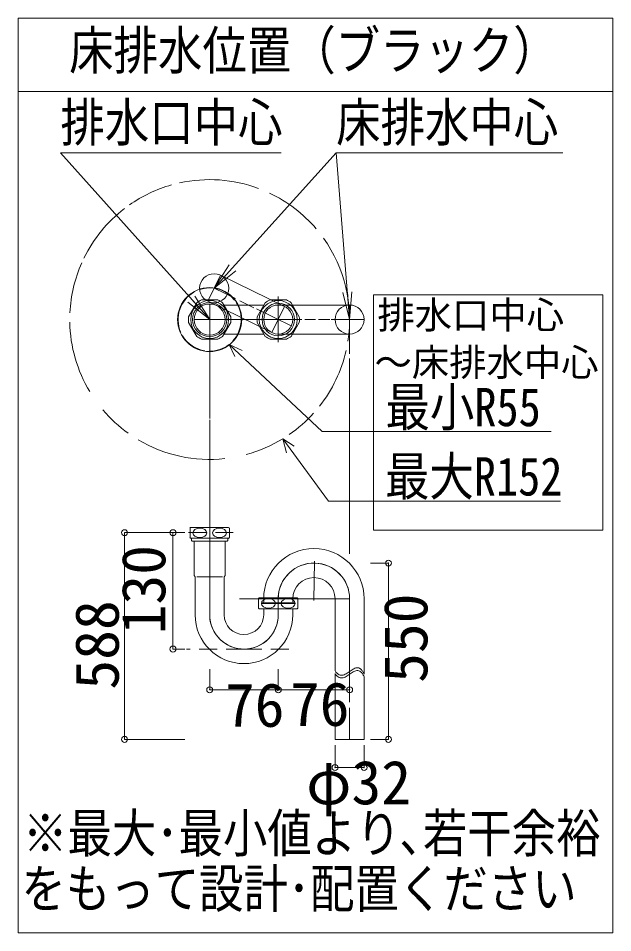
# Model space of a CAD drawing. Units: millimetres at full size, sheet at 1:10; details may follow other scales. Extents: x -2004 to 2004, y -1437 to 1347.
# Drawn here: x -532 to -134, y -1437 to -825 of the extents above; entities that cross this region are included whole.
import ezdxf
from ezdxf.enums import TextEntityAlignment as Align

# ---------------------------------------------------------------- set-up
doc = ezdxf.new("R2010")
doc.units = ezdxf.units.MM
doc.header["$LTSCALE"] = 10
doc.header["$PDMODE"] = 32
doc.header["$PDSIZE"] = 4
doc.linetypes.add('DASHED1', pattern=[1.8, 1.2, -0.6])
doc.layers.add('2-1_什器図', color=7, linetype='Continuous', lineweight=15)
doc.styles.add('ＭＳ ゴシック', font='')
doc.styles.get('ＭＳ ゴシック').set_extended_font_data('MS Gothic')

msp = doc.modelspace()

# ---------------------------------------------------------------- linework, layer by layer
at = {"layer": '2-1_什器図'}
for p, q in [((-532.08, -1437.02), (-532.08, -824.52)), ((-532.08, -873.52), (-133.96, -873.52)), ((-503.87, -914.71), (-356.08, -914.71)), ((-403.9, -1026.31), (-503.87, -914.71)), ((-400.9, -1005.35), (-319.2, -914.71)), ((-319.2, -914.71), (-167.37, -914.71)), ((-319.2, -914.71), (-279.4, -914.71)), ((-310.19, -1026.31), (-319.2, -914.71)), ((-400.9, -1005.35), (-390.87, -989.65)), ((-400.9, -1005.35), (-388.6, -991.7)), ((-396.63, -996.6), (-405.17, -1014.1)), ((-400.9, -1005.35), (-386.32, -993.75)), ((-396.63, -996.6), (-353.69, -1017.56)), ((-403.9, -1026.31), (-413.88, -1010.58)), ((-386.62, -1012.32), (-400.9, -1005.35)), ((-310.19, -1026.31), (-314.72, -1008.24)), ((-310.19, -1026.31), (-311.67, -1007.99)), ((-310.19, -1026.31), (-308.62, -1007.75)), ((-294.17, -1009.82), (-294.17, -1167.42)), ((-294.17, -1009.82), (-140.63, -1009.82)), ((-140.63, -1009.82), (-140.63, -1167.42)), ((-403.9, -1026.31), (-418.44, -1014.67)), ((-412.6, -1015.03), (-418.02, -1024.42)), ((-403.9, -1026.31), (-416.16, -1012.62)), ((-398.48, -1013.14), (-409.32, -1013.14)), ((-403.9, -1015.9), (-403.9, -1041.38)), ((-403.9, -1015.9), (-403.9, -1036.72)), ((-389.79, -1024.42), (-395.21, -1015.03)), ((-367.55, -1016.57), (-394.32, -1016.57)), ((-374.23, -1018.37), (-383.65, -1013.77)), ((-366.66, -1015.03), (-372.08, -1024.42)), ((-352.55, -1013.14), (-363.39, -1013.14)), ((-357.97, -1041.38), (-357.97, -1010.97)), ((-357.97, -1038.41), (-357.97, -1014.21)), ((-357.97, -1016.57), (-310.19, -1016.57)), ((-343.85, -1024.42), (-349.27, -1015.03)), ((-310.19, -1036.05), (-310.19, -1016.57)), ((-348.95, -1030.71), (-372.55, -1019.19)), ((-353.69, -1017.56), (-362.24, -1035.06)), ((-418.02, -1028.2), (-412.6, -1037.59)), ((-403.9, -1026.31), (-414.49, -1026.31)), ((-414.32, -1026.31), (-380.93, -1026.31)), ((-403.9, -1026.31), (-342.36, -1026.31)), ((-395.21, -1037.59), (-389.79, -1028.2)), ((-380.93, -1026.31), (-342.27, -1026.31)), ((-372.08, -1028.2), (-366.66, -1037.59)), ((-349.27, -1037.59), (-343.85, -1028.2)), ((-340.1, -1026.31), (-333.08, -1026.31)), ((-331.06, -1026.31), (-323.31, -1026.31)), ((-322.51, -1026.31), (-300.45, -1026.31)), ((-322.51, -1026.31), (-300.45, -1026.31)), ((-310.19, -1026.31), (-310.19, -1049.18)), ((-409.32, -1039.48), (-398.48, -1039.48)), ((-403.9, -1036.72), (-403.9, -1054.34)), ((-394.32, -1036.05), (-367.55, -1036.05)), ((-363.39, -1039.48), (-352.55, -1039.48)), ((-310.19, -1036.05), (-357.97, -1036.05)), ((-403.9, -1092.59), (-403.9, -1041.38)), ((-390.89, -1043), (-386.99, -1051.12)), ((-390.89, -1043), (-382.18, -1046.99)), ((-390.89, -1043), (-328.62, -1101.24)), ((-310.19, -1052.51), (-310.19, -1076.45)), ((-310.19, -1054.1), (-310.19, -1078.09)), ((-403.9, -1064.97), (-403.9, -1091.74)), ((-310.19, -1077.47), (-310.19, -1123.18)), ((-310.19, -1081.78), (-310.19, -1124)), ((-403.9, -1101.95), (-403.9, -1135.1)), ((-322.29, -1101.24), (-328.62, -1101.24)), ((-175.24, -1101.24), (-322.29, -1101.24)), ((-354.81, -1106.13), (-352.53, -1115.69)), ((-354.81, -1106.13), (-347.4, -1111.18)), ((-354.81, -1106.13), (-324.4, -1148.04)), ((-310.19, -1123.8), (-310.19, -1134.46)), ((-310.19, -1129.13), (-310.19, -1159.67)), ((-403.9, -1139.77), (-403.9, -1224.81)), ((-310.19, -1140.39), (-310.19, -1181.51)), ((-168.83, -1148.04), (-324.4, -1148.04)), ((-417.07, -1166.01), (-417.07, -1172.34)), ((-416.63, -1165.5), (-391.18, -1165.5)), ((-390.73, -1172.34), (-390.73, -1166.01)), ((-310.19, -1167.46), (-310.19, -1183.32)), ((-294.17, -1167.42), (-140.63, -1167.42)), ((-391.19, -1172.85), (-416.63, -1172.85)), ((-416.63, -1172.85), (-416.61, -1172.85)), ((-416.63, -1172.85), (-416.61, -1172.85)), ((-416.15, -1172.85), (-416.15, -1174.3)), ((-414.32, -1174.79), (-414.32, -1184.77)), ((-392.14, -1174.79), (-403.9, -1174.79)), ((-393.49, -1184.77), (-393.49, -1174.79)), ((-391.65, -1174.3), (-392.14, -1174.79)), ((-391.65, -1174.3), (-391.65, -1172.85)), ((-391.19, -1172.85), (-391.18, -1172.85)), ((-414.32, -1184.77), (-414.32, -1197.29)), ((-403.9, -1224.06), (-403.9, -1187.89)), ((-393.49, -1197.29), (-393.49, -1184.77)), ((-333.75, -1188.11), (-334.09, -1214.39)), ((-413.72, -1198.58), (-414.18, -1197.78)), ((-413.64, -1198.88), (-413.64, -1209.15)), ((-412.61, -1198.72), (-403.9, -1198.72)), ((-403.9, -1198.72), (-395.2, -1198.72)), ((-394.16, -1224.06), (-394.16, -1198.88)), ((-393.62, -1197.78), (-394.08, -1198.58)), ((-413.64, -1209.15), (-413.64, -1224.06)), ((-370.69, -1212.72), (-345.24, -1212.72)), ((-357.95, -1224.06), (-357.95, -1212.26)), ((-310.18, -1213.34), (-383.87, -1213.34)), ((-371.13, -1213.24), (-371.13, -1219.56)), ((-368.84, -1216.4), (-368.84, -1216.03)), ((-368.84, -1216.03), (-357.97, -1216.03)), ((-368.32, -1216.4), (-368.84, -1216.4)), ((-347.09, -1216.4), (-368.32, -1216.4)), ((-367.7, -1213.34), (-367.7, -1215.42)), ((-357.97, -1224.01), (-357.97, -1213.34)), ((-357.97, -1216.03), (-347.09, -1216.03)), ((-348.23, -1215.42), (-348.23, -1213.34)), ((-347.09, -1216.4), (-347.09, -1216.03)), ((-344.8, -1219.56), (-344.8, -1213.24)), ((-319.93, -1213.34), (-319.93, -1261.6)), ((-310.19, -1213.34), (-310.19, -1246.83)), ((-310.19, -1213.34), (-310.19, -1240.34)), ((-300.45, -1263.73), (-300.45, -1213.34)), ((-345.26, -1220.07), (-370.69, -1220.07)), ((-370.69, -1220.07), (-370.68, -1220.07)), ((-367.7, -1220.34), (-367.7, -1224.06)), ((-348.23, -1224.06), (-348.23, -1220.34)), ((-310.19, -1246.31), (-310.19, -1282.53)), ((-319.93, -1263.44), (-319.93, -1287.51)), ((-319.93, -1287.51), (-319.93, -1307.54)), ((-310.19, -1286.29), (-310.19, -1307.54))]:
    msp.add_line(p, q, dxfattribs=at)
at = {"layer": '2-1_什器図', "lineweight": 18}
for p, q in [((-532.08, -824.52), (-532.08, -1437.02)), ((-133.96, -824.52), (-532.08, -824.52)), ((-133.96, -1437.02), (-133.96, -824.52)), ((-532.08, -1437.02), (-133.96, -1437.02))]:
    msp.add_line(p, q, dxfattribs=at)
at = {"layer": '2-1_什器図', "color": 4, "lineweight": 9}
for p, q in [((-460.92, -1169.06), (-460.92, -1307.54)), ((-460.92, -1169.06), (-420.48, -1169.06)), ((-428.51, -1169.06), (-428.51, -1247.02)), ((-428.51, -1169.06), (-420.48, -1169.06)), ((-284.14, -1189.46), (-296.26, -1189.46)), ((-284.14, -1189.46), (-284.14, -1307.54)), ((-428.51, -1247.02), (-420.48, -1247.02)), ((-403.9, -1274.31), (-403.9, -1260.57)), ((-357.95, -1274.31), (-357.95, -1260.57)), ((-310.19, -1274.31), (-310.19, -1260.57)), ((-403.9, -1274.31), (-357.95, -1274.31)), ((-357.95, -1274.31), (-310.19, -1274.31)), ((-460.92, -1307.54), (-420.48, -1307.54)), ((-284.14, -1307.54), (-296.26, -1307.54)), ((-319.93, -1326.38), (-319.93, -1311.51)), ((-300.45, -1326.38), (-300.45, -1311.51)), ((-319.93, -1326.38), (-300.45, -1326.38))]:
    msp.add_line(p, q, dxfattribs=at)
at = {"layer": '2-1_什器図', "color": 4, "linetype": 'DASHED1', "lineweight": 9}
for p, q in [((-423.18, -1169.06), (-423.27, -1169.06)), ((-388.07, -1169.06), (-419.48, -1169.06)), ((-380.93, -1247.02), (-419.48, -1247.02)), ((-380.93, -1247.02), (-350.37, -1247.02))]:
    msp.add_line(p, q, dxfattribs=at)
at = {"layer": '2-1_什器図'}
for points in [[(-353.69, -1017.56), (-362.24, -1035.06), (-405.17, -1014.1)], [(-403.9, -1187.72), (-403.9, -1137.22), (-403.9, -1093.44)], [(-403.9, -1174.79), (-415.66, -1174.79), (-416.15, -1174.3)], [(-319.93, -1307.54), (-300.45, -1307.54), (-300.45, -1265.57)]]:
    msp.add_lwpolyline(points, dxfattribs=at)
for centre, radius in [((-400.9, -1005.35), 9.74), ((-403.9, -1026.31), 21.44), ((-403.9, -1026.31), 12.72), ((-403.9, -1026.31), 11.43), ((-357.97, -1026.31), 12.72), ((-357.97, -1026.31), 10.87), ((-357.97, -1026.31), 10.87), ((-310.19, -1026.31), 9.74)]:
    msp.add_circle(centre, radius, dxfattribs=at)
at = {"layer": '2-1_什器図', "lineweight": 18}
for centre, radius in [((-403.9, -1026.31), 10.41), ((-357.97, -1026.31), 9.74)]:
    msp.add_circle(centre, radius, dxfattribs=at)
at = {"layer": '2-1_什器図'}
for centre, radius, start, end in [((-403.9, -1026.31), 93.71, 105.78741, 125.02387), ((-403.9, -1026.31), 93.71, 69.55176, 102.48458), ((-403.9, -1026.31), 93.71, 40.45346, 64.61694), ((-403.9, -1026.31), 93.71, 127.52212, 153.93512), ((-403.9, -1026.31), 93.71, 351.07633, 35.51055), ((-403.9, -1026.31), 93.71, 156.12741, 177.22121), ((-403.9, -1026.31), 21.16, 119.87082, 203.47911), ((-403.9, -1026.31), 21.16, 38.01873, 108.88428), ((-403.9, -1026.31), 14.24, 112.37215, 127.62785), ((-403.9, -1026.31), 14.24, 52.37215, 67.62785), ((-403.9, -1026.31), 21.16, 317.38555, 32.77859), ((-357.97, -1026.31), 14.24, 112.37215, 127.62785), ((-357.97, -1026.31), 14.24, 52.37215, 67.62785), ((-403.9, -1026.31), 93.71, 181.04134, 211.02681), ((-403.9, -1026.31), 14.24, 172.37215, 187.62785), ((-403.9, -1026.31), 14.24, 352.37215, 7.62785), ((-357.97, -1026.31), 14.24, 172.37215, 187.62785), ((-357.97, -1026.31), 14.24, 352.37215, 7.62785), ((-403.9, -1026.31), 21.16, 211.12095, 261.30647), ((-403.9, -1026.31), 14.24, 232.37215, 247.62785), ((-403.9, -1026.31), 14.24, 292.37215, 307.62785), ((-357.97, -1026.31), 14.24, 232.37215, 247.62785), ((-357.97, -1026.31), 14.24, 292.37215, 307.62785), ((-403.9, -1026.31), 21.16, 269.01468, 307.94515), ((-403.9, -1026.31), 93.71, 321.76369, 347.20103), ((-403.9, -1026.31), 93.71, 220.25424, 234.38576), ((-403.9, -1026.31), 93.71, 304.63473, 317.9845), ((-403.9, -1026.31), 93.71, 239.27946, 276.17448), ((-403.9, -1026.31), 93.71, 285.1851, 301.59392), ((-403.9, -1026.31), 93.71, 274.56964, 274.58397), ((-412.94, -1169.18), 5.21, 135.09913, 142.57199), ((-394.87, -1169.18), 5.21, 37.42801, 44.90087), ((-412.94, -1169.18), 5.21, 217.42801, 224.90087), ((-394.87, -1169.18), 5.21, 315.09913, 322.57199), ((-334.08, -1213.34), 33.63, 0, 180), ((-334.08, -1213.34), 23.89, 87.94387, 180), ((-334.08, -1213.34), 23.9, 0, 177.40546), ((-334.08, -1213.34), 23.89, 0, 87.94387), ((-413.34, -1197.29), 0.98, 180, 210), ((-414.25, -1198.88), 0.612, 0, 30), ((-393.55, -1198.88), 0.612, 150, 180), ((-394.47, -1197.29), 0.98, 330, 0), ((-334.08, -1213.34), 14.15, 0, 180), ((-367, -1216.4), 5.21, 135.09913, 142.57199), ((-348.93, -1216.4), 5.21, 37.42801, 44.90087), ((-368.32, -1215.42), 0.613, 270, 0), ((-347.61, -1215.42), 0.613, 180, 270), ((-380.93, -1224.06), 32.71, 180, 0), ((-380.93, -1224.06), 22.97, 180, 270), ((-380.93, -1224.06), 22.98, 181.87086, 0), ((-380.93, -1224.06), 13.23, 180, 0), ((-380.93, -1224.06), 22.97, 270, 0), ((-367, -1216.4), 5.21, 217.42801, 224.90087), ((-368.32, -1220.34), 0.612, 0, 26.17755), ((-347.61, -1220.34), 0.612, 150, 180), ((-348.93, -1216.4), 5.21, 315.09913, 322.57199), ((-312.49, -1256.82), 8.85, 212.72203, 226.60953), ((-226.3, -1381.83), 146.22, 124.52174, 125.14879), ((-297.43, -1278.38), 20.67, 120.34038, 124.6107), ((-303.31, -1268.24), 8.96, 111.45266, 120.60102), ((-303.31, -1270.08), 8.96, 111.45266, 120.60102), ((-304.82, -1264.31), 4.75, 96.00772, 111.8117), ((-304.82, -1266.15), 4.75, 96.00772, 111.8117), ((-304.99, -1262.9), 3.33, 73.97913, 95.71073), ((-304.99, -1264.74), 3.33, 73.97913, 95.71073), ((-305.22, -1263.36), 3.83, 51.5772, 72.48176), ((-305.22, -1265.2), 3.83, 51.5772, 72.48176), ((-307.22, -1265.62), 6.84, 35.29043, 50.21011), ((-313.4, -1269.76), 14.28, 24.94423, 34.52454), ((-312.49, -1258.65), 8.85, 212.72203, 226.60953), ((-315.12, -1259.71), 4.93, 225.702, 245.03152), ((-315.12, -1261.55), 4.93, 225.702, 245.03152), ((-315.6, -1260.77), 3.77, 244.86394, 266.31233), ((-315.6, -1262.61), 3.77, 244.86394, 266.31233), ((-315.59, -1260.08), 4.46, 266.722, 284.24596), ((-315.59, -1261.92), 4.46, 266.722, 284.24596), ((-316.28, -1257.46), 7.17, 284.48835, 295.96465), ((-316.28, -1259.3), 7.17, 284.48835, 295.96465), ((-319.09, -1251.73), 13.55, 296.00867, 302.489), ((-319.09, -1253.57), 13.55, 296.00867, 302.489), ((-330.09, -1234.44), 34.05, 302.46715, 305.15235), ((-330.09, -1236.27), 34.05, 302.46715, 305.15235), ((-226.3, -1383.67), 146.22, 124.52174, 125.14879), ((-297.43, -1280.21), 20.67, 120.34038, 124.6107), ((-307.22, -1267.45), 6.84, 35.29043, 50.21011), ((-313.4, -1271.59), 14.28, 24.94423, 34.52454)]:
    msp.add_arc(centre, radius, start, end, dxfattribs=at)
for centre in [(-410.49, -1169.18), (-397.32, -1169.18), (-364.55, -1216.4), (-351.38, -1216.4)]:
    msp.add_ellipse(centre, major_axis=(4.69, 0), ratio=0.674074, dxfattribs=at)
at = {"layer": '2-1_什器図', "color": 6}
for p in [(-460.92, -1169.06), (-428.51, -1169.06), (-284.14, -1189.46), (-428.51, -1247.02), (-403.9, -1274.31), (-357.95, -1274.31), (-310.19, -1274.31), (-460.92, -1307.54), (-284.14, -1307.54), (-319.93, -1326.38), (-300.45, -1326.38)]:
    msp.add_point(p, dxfattribs=at)

# ---------------------------------------------------------------- texts
at = {"layer": '2-1_什器図', "style": 'ＭＳ ゴシック', "width": 0.85}
for s, p in [('床排水位置（ブラック）', (-498.02, -866.52)), ('排水口中心', (-503.87, -914.71)), ('床排水中心', (-319.2, -914.71)), ('最小R55', (-286.15, -1105.45)), ('最大R152', (-286.48, -1151.9)), ('※最大･最小値より､若干余裕', (-528.9, -1390.87)), ('をもって設計･配置ください', (-529.99, -1427.97))]:
    msp.add_text(s, height=25.66, dxfattribs=at).set_placement(p, align=Align.BOTTOM_LEFT)
at = {"layer": '2-1_什器図', "color": 4, "style": 'ＭＳ ゴシック'}
for s, p in [('排水口中心', (-291.57, -1037.9)), ('～床排水中心', (-293.48, -1069.64))]:
    msp.add_text(s, height=18.33, dxfattribs=at).set_placement(p, align=Align.BOTTOM_LEFT)
at = {"layer": '2-1_什器図', "style": 'ＭＳ ゴシック'}
for s, p in [('130', (-424.79, -1237.18)), ('550', (-249.26, -1269.68)), ('588', (-455.99, -1274.2))]:
    msp.add_text(s, height=29.33, rotation=90, dxfattribs=at).set_placement(p, align=Align.BOTTOM_LEFT)
for s, p in [('76', (-393.7, -1307.91)), ('76', (-350.17, -1307.32)), ('φ32', (-339.25, -1359.83))]:
    msp.add_text(s, height=29.33, dxfattribs=at).set_placement(p, align=Align.BOTTOM_LEFT)

doc.saveas('drawing.dxf')
